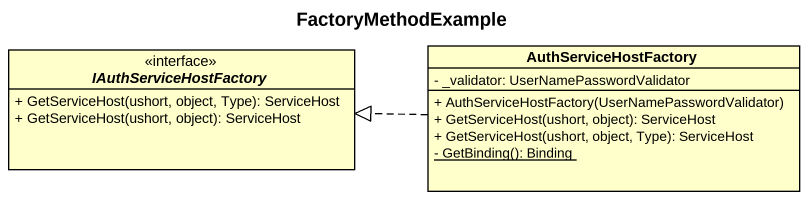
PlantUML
@startuml
title FactoryMethodExample
hide circle
hide empty members
skinparam classAttributeIconSize 0
interface IAuthServiceHostFactory {
  + GetServiceHost(ushort, object, Type): ServiceHost
  + GetServiceHost(ushort, object): ServiceHost
}
class AuthServiceHostFactory {
  - _validator: UserNamePasswordValidator
  + AuthServiceHostFactory(UserNamePasswordValidator)
  + GetServiceHost(ushort, object): ServiceHost
  + GetServiceHost(ushort, object, Type): ServiceHost
  {static} - GetBinding(): Binding
}
AuthServiceHostFactory .left.|> IAuthServiceHostFactory
@enduml
